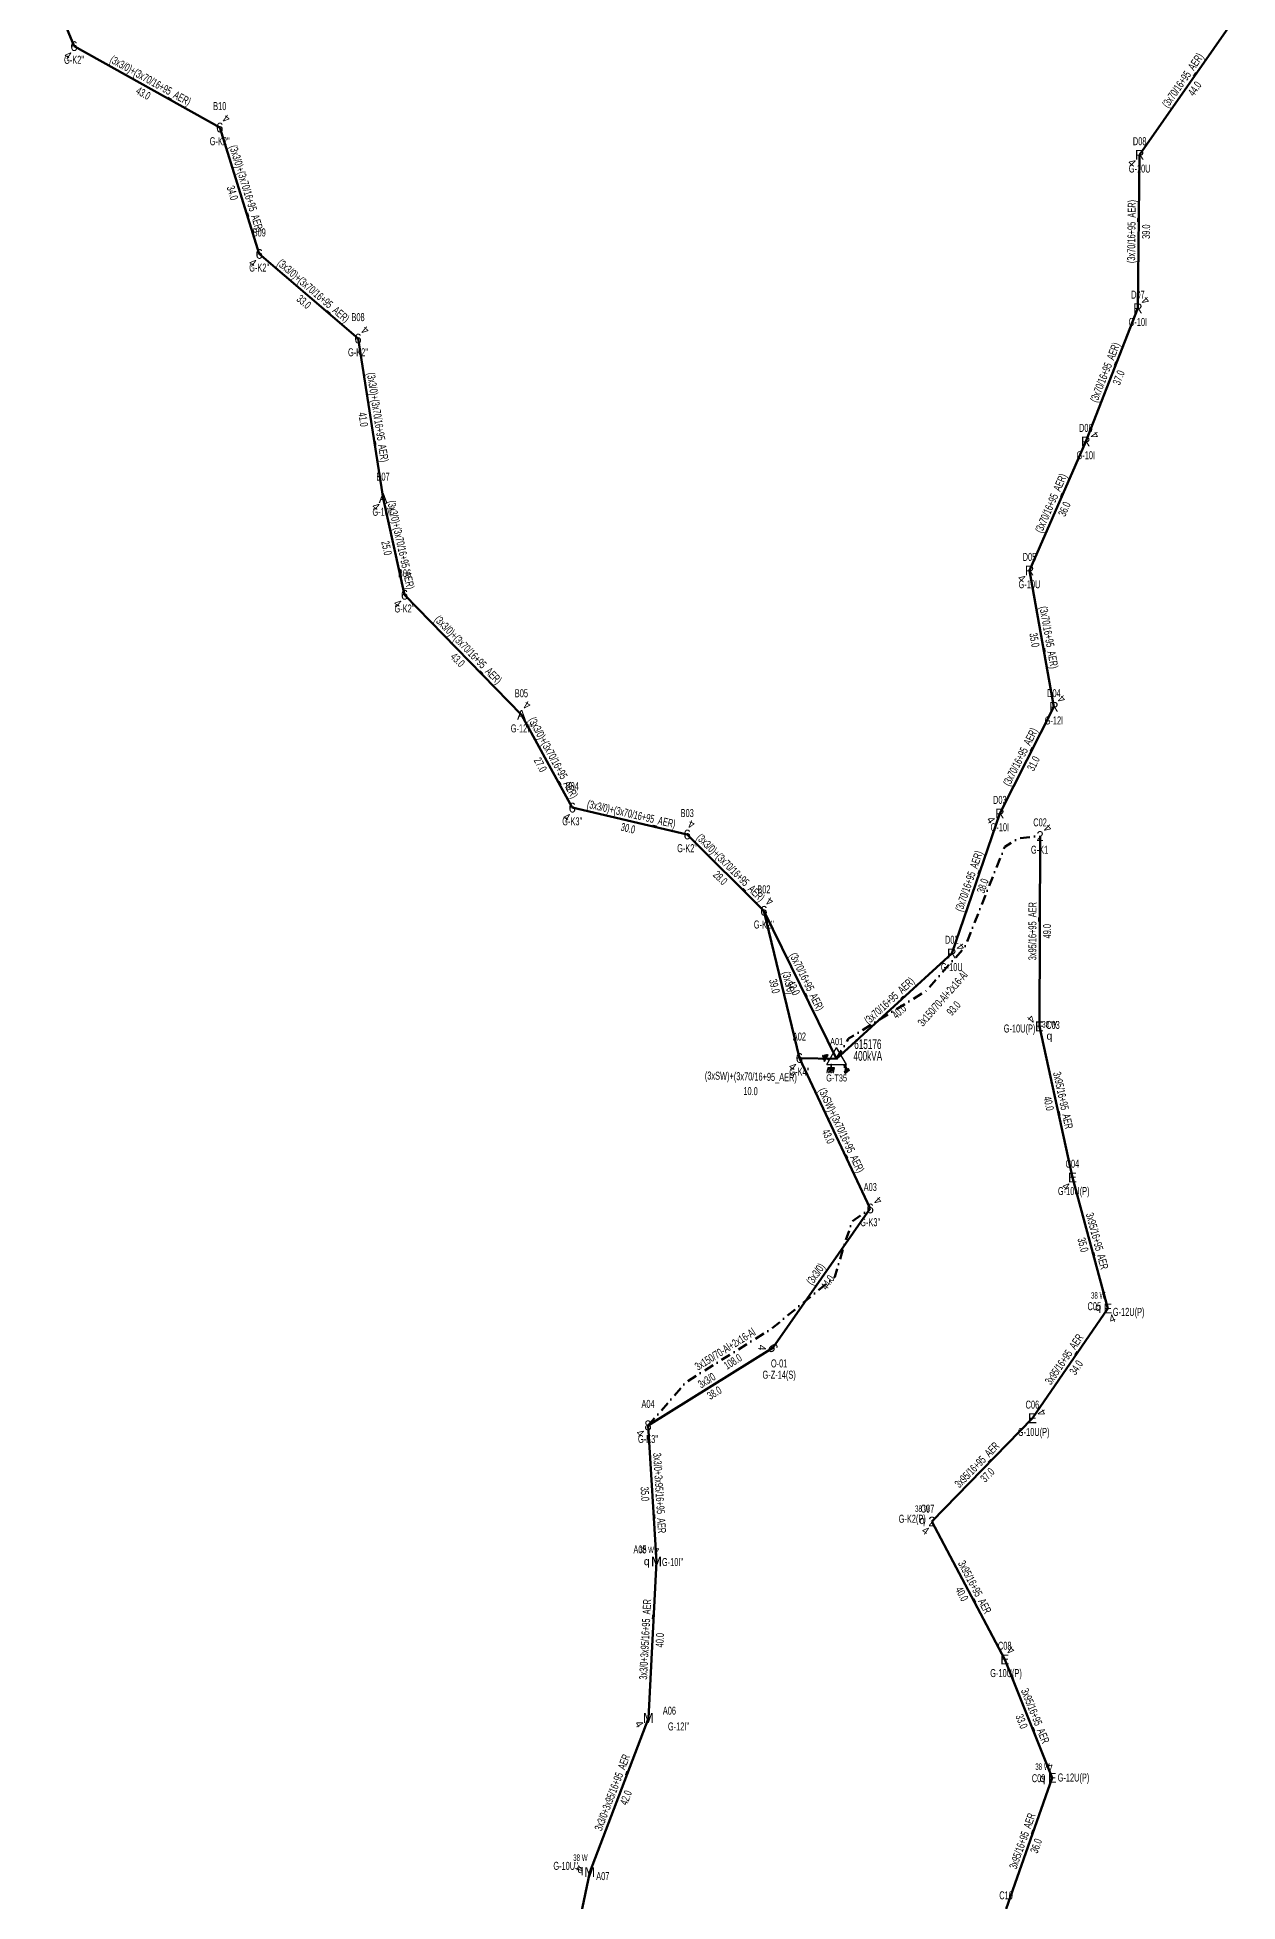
# Model space of a CAD drawing. Header units: millimetres. Extents: x 431745 to 436691, y 4033035 to 4040054.
# Drawn here: x 435119.7 to 435427.3, y 4037613 to 4038090.5 of the extents above; entities that cross this region are included whole.
import ezdxf
from ezdxf.enums import TextEntityAlignment as Align

# ---------------------------------------------------------------- set-up
doc = ezdxf.new("R2010")
doc.units = ezdxf.units.MM
doc.linetypes.add('DASHDOT', pattern=[5, 2.5, -1.25, 0, -1.25])
for name, color, linetype, lineweight in [('DIREK_AG_MEVCUT', 120, 'Continuous', 25), ('DIREK_AG_YENI', 108, 'Continuous', 25), ('DIREK_ENH_MEVCUT', 6, 'Continuous', 25), ('DIREK_OG_MEVCUT', 16, 'Continuous', 25), ('DIREK_OG_YENI', 10, 'Continuous', 25), ('HAT_AG_HAVAI_MEVCUT', 126, 'Continuous', 50), ('HAT_AG_HAVAI_YENI', 3, 'Continuous', 50), ('HAT_AG_YERALTI_YENI', 3, 'DASHDOT', 50), ('HAT_OG_HAVAI_MEVCUT', 48, 'Continuous', 70), ('HAT_OG_HAVAI_YENI', 1, 'Continuous', 70), ('TRAFO_MEVCUT', 5, 'Continuous', 30), ('TRAFO_TADILAT_BYSK', 5, 'Continuous', 30)]:
    doc.layers.add(name, color=color, linetype=linetype, lineweight=lineweight)
doc.layers.add('LAMBA_GUCU', color=4, linetype='Continuous')
doc.styles.add('Direk', font='B_CAD')
doc.styles.get("Standard").update_dxf_attribs({"font": 'Arial'})

# ---------------------------------------------------------------- blocks, each defined once
blk = doc.blocks.new('MEV_DIREK')
h = blk.add_hatch(color=32)
h.paths.add_polyline_path([(-2.14, 0.97), (-2.35, 1.09), (-3.31, -0.55), (-3.09, -0.67), (-2.67, 0.06), (-1.89, -0.39), (-1.79, -0.22), (-2.56, 0.23)])
h.paths.add_polyline_path([(-3.46, -0.17), (-3.33, -0.25), (-2.61, 0.99), (-2.74, 1.06)])
h.paths.add_polyline_path([(-3.54, 0.29), (-3.41, 0.22), (-3.05, 0.82), (-3.18, 0.9)])
h.paths.add_polyline_path([(-3.58, 0.81), (-3.66, 0.68), (-3.53, 0.61), (-3.45, 0.74)])
h.paths.add_polyline_path([(-1.51, -2.34), (-2.26, -2.33), (-2.52, -3.47), (-2.42, -3.47), (-2.21, -2.53), (-1.91, -2.54), (-2.12, -3.47), (-2.02, -3.47), (-1.81, -2.54), (-1.51, -2.54), (-1.72, -3.47), (-1.62, -3.48), (-1.41, -2.54), (-1.11, -2.54), (-1.32, -3.48), (-1.22, -3.48), (-1.01, -2.54), (-0.71, -2.55), (-0.92, -3.48), (-0.82, -3.48), (-0.56, -2.35), (-1.31, -2.34), (-1.31, -1.44), (-1.51, -1.44)])
at = {"layer": 'TRAFO_MEVCUT'}
for points in [[(2.35, -1.57), (2.12, -1.92), (2.08, -1.44), (1.94, -1.44), (2.01, -2.32), (2.25, -1.96), (2.31, -2.67), (2.1, -2.67), (2.39, -2.87), (2.4, -2.86), (2.64, -2.49), (2.45, -2.63)], [(2.35, -1.57), (2.12, -1.92), (2.08, -1.44), (1.94, -1.44), (2.01, -2.32), (2.25, -1.96), (2.31, -2.67), (2.1, -2.67), (2.39, -2.87), (1.98, -3.19), (2.2, -3.79), (2.26, -3.74), (2.08, -3.26), (2.26, -3.13), (2.44, -3.6), (2.49, -3.56), (2.32, -3.08), (2.49, -2.94), (2.67, -3.42), (2.73, -3.38), (2.55, -2.9), (2.73, -2.76), (2.91, -3.24), (2.97, -3.2), (2.79, -2.72), (2.97, -2.58), (3.15, -3.06), (3.21, -3.01), (2.98, -2.42), (2.4, -2.86), (2.64, -2.49), (2.45, -2.63)], [(2.97, -2.58), (3.15, -3.06), (3.21, -3.01), (2.98, -2.42), (2.4, -2.86), (2.64, -2.49), (2.45, -2.63), (2.35, -1.57), (2.12, -1.92), (2.08, -1.44), (1.94, -1.44), (2.01, -2.32), (2.25, -1.96), (2.31, -2.67), (2.1, -2.67), (2.39, -2.87), (1.98, -3.19), (2.2, -3.79), (2.26, -3.74), (2.08, -3.26), (2.26, -3.13), (2.44, -3.6), (2.49, -3.56), (2.32, -3.08), (2.49, -2.94), (2.67, -3.42), (2.73, -3.38), (2.55, -2.9), (2.73, -2.76), (2.91, -3.24), (2.97, -3.2), (2.79, -2.72)]]:
    blk.add_hatch(color=32, dxfattribs=at).paths.add_polyline_path(points)
at = {"layer": 'TRAFO_MEVCUT', "linetype": 'Continuous'}
for p, q in [((-2.5, -1.44), (0, 2.89)), ((2.5, -1.44), (0, 2.89)), ((-2.5, -1.44), (2.5, -1.44))]:
    blk.add_line(p, q, dxfattribs=at)
at = {"layer": 'TRAFO_MEVCUT', "color": 32, "flags": 128}
blk.add_lwpolyline([(1.94, -1.44), (2.08, -1.44), (2.12, -1.92), (2.35, -1.57), (2.45, -2.63), (2.64, -2.49), (2.4, -2.86), (2.98, -2.42), (3.21, -3.01), (3.15, -3.06), (2.97, -2.58), (2.79, -2.72), (2.97, -3.2), (2.91, -3.24), (2.73, -2.76), (2.55, -2.9), (2.73, -3.38), (2.67, -3.42), (2.49, -2.94), (2.32, -3.08), (2.49, -3.56), (2.44, -3.6), (2.26, -3.13), (2.08, -3.26), (2.26, -3.74), (2.2, -3.79), (1.98, -3.19), (2.39, -2.87), (2.1, -2.67), (2.31, -2.67), (2.25, -1.96), (2.01, -2.32), (1.94, -1.44)], dxfattribs=at)
at = {"layer": 'TRAFO_TADILAT_BYSK', "color": 32, "flags": 128}
for points in [[(-3.53, 0.61), (-3.45, 0.74), (-3.58, 0.81), (-3.66, 0.68), (-3.53, 0.61)], [(-3.41, 0.22), (-3.05, 0.82), (-3.18, 0.9), (-3.54, 0.29), (-3.41, 0.22)], [(-3.33, -0.25), (-2.61, 0.99), (-2.74, 1.06), (-3.46, -0.17), (-3.33, -0.25)], [(-1.79, -0.22), (-2.56, 0.23), (-2.14, 0.97), (-2.35, 1.09), (-3.31, -0.55), (-3.09, -0.67), (-2.67, 0.06), (-1.89, -0.39), (-1.79, -0.22)], [(-1.31, -1.44), (-1.51, -1.44), (-1.51, -2.34), (-2.26, -2.33), (-2.52, -3.47), (-2.42, -3.47), (-2.21, -2.53), (-1.91, -2.54), (-2.12, -3.47), (-2.02, -3.47), (-1.81, -2.54), (-1.51, -2.54), (-1.72, -3.47), (-1.62, -3.48), (-1.41, -2.54), (-1.11, -2.54), (-1.32, -3.48), (-1.22, -3.48), (-1.01, -2.54), (-0.71, -2.55), (-0.92, -3.48), (-0.82, -3.48), (-0.56, -2.35), (-1.31, -2.34), (-1.31, -1.44)]]:
    blk.add_lwpolyline(points, dxfattribs=at)

msp = doc.modelspace()

# ---------------------------------------------------------------- linework, layer by layer
at = {"layer": 'HAT_AG_HAVAI_MEVCUT'}
for p, q in [((435427.328834, 4038096.438325), (435402.199383, 4038060.357296)), ((435402.199383, 4038060.357296), (435401.734716, 4038021.067126)), ((435401.734716, 4038021.067126), (435388.395505, 4037986.932537)), ((435388.395505, 4037986.932537), (435373.968268, 4037953.888013)), ((435373.968268, 4037953.888013), (435380.227329, 4037919.009405)), ((435380.227329, 4037919.009405), (435366.368681, 4037891.657885)), ((435366.368681, 4037891.657885), (435354.056924, 4037855.836026)), ((435305.904198, 4037866.742953), (435324.548, 4037828.844)), ((435354.056924, 4037855.836026), (435324.548, 4037828.844))]:
    msp.add_line(p, q, dxfattribs=at)
at = {"layer": 'HAT_AG_HAVAI_YENI'}
for p, q in [((435376.683, 4037885.901), (435376.5, 4037837.151)), ((435376.5, 4037837.151), (435384.973, 4037798.474)), ((435384.973, 4037798.474), (435394.033, 4037764.887)), ((435394.033, 4037764.887), (435374.716, 4037736.77)), ((435374.716, 4037736.77), (435348.963, 4037710.317)), ((435348.963, 4037710.317), (435367.627, 4037675.012)), ((435367.627, 4037675.012), (435379.804, 4037644.655)), ((435379.804, 4037644.655), (435367.97, 4037611.087))]:
    msp.add_line(p, q, dxfattribs=at)
at = {"layer": 'HAT_AG_YERALTI_YENI', "flags": 128}
for points in [[(435324.548, 4037828.844), (435327.595688, 4037834.006448), (435347.487942, 4037846.23793), (435357.453639, 4037857.556814), (435367.625083, 4037883.114175), (435371.230152, 4037885.367343), (435376.683, 4037885.901)], [(435276.227788, 4037734.959585), (435279.041902, 4037738.022024), (435285.872075, 4037745.959792), (435308.023986, 4037759.804737), (435324.084122, 4037773.003584), (435326.853111, 4037782.325847), (435328.564179, 4037787.231663), (435333.170012, 4037790.502228)]]:
    msp.add_lwpolyline(points, dxfattribs=at)
at = {"layer": 'HAT_OG_HAVAI_MEVCUT'}
for p, q in [((435129.151053, 4038088.211534), (435119.720948, 4038111.051514)), ((435166.479951, 4038067.361551), (435129.151053, 4038088.211534)), ((435176.603023, 4038034.998026), (435166.479951, 4038067.361551)), ((435201.917421, 4038013.30718), (435176.603023, 4038034.998026)), ((435208.330478, 4037972.453045), (435201.917421, 4038013.30718)), ((435213.825019, 4037947.689977), (435208.330478, 4037972.453045)), ((435243.782592, 4037916.970442), (435213.825019, 4037947.689977)), ((435256.812974, 4037893.172903), (435243.782592, 4037916.970442)), ((435286.259732, 4037886.289322), (435256.812974, 4037893.172903)), ((435305.904198, 4037866.742953), (435286.259732, 4037886.289322)), ((435315.014871, 4037829.046117), (435305.904198, 4037866.742953)), ((435333.170012, 4037790.502228), (435315.014871, 4037829.046117)), ((435324.548, 4037828.844), (435315.014871, 4037829.046117)), ((435308.221, 4037754.801), (435333.170012, 4037790.502228))]:
    msp.add_line(p, q, dxfattribs=at)
at = {"layer": 'HAT_OG_HAVAI_YENI'}
for p, q in [((435308.221, 4037754.801), (435276.227788, 4037734.959585)), ((435276.227788, 4037734.959585), (435278.391, 4037700.075)), ((435278.391, 4037700.075), (435276.307, 4037660)), ((435276.307, 4037660), (435261.287, 4037620.549)), ((435261.287, 4037620.549), (435253.779, 4037584.515))]:
    msp.add_line(p, q, dxfattribs=at)

# ---------------------------------------------------------------- block references
at = {"layer": 'TRAFO_MEVCUT'}
msp.add_blockref('MEV_DIREK', (435324.548, 4037828.844), dxfattribs=at)

# ---------------------------------------------------------------- texts
at = {"layer": 'DIREK_AG_MEVCUT', "width": 0.53}
for s, p in [('D08', (435402.199383, 4038063.857296)), ('G-10U', (435402.199383, 4038056.857296)), ('D07', (435401.734716, 4038024.567126)), ('G-10I', (435401.734716, 4038017.567126)), ('D06', (435388.395505, 4037990.432537)), ('G-10I', (435388.395505, 4037983.432537)), ('D05', (435373.968268, 4037957.388013)), ('G-10U', (435373.968268, 4037950.388013)), ('D04', (435380.227329, 4037922.509405)), ('G-12I', (435380.227329, 4037915.509405)), ('D03', (435366.368681, 4037895.157885)), ('G-10I', (435366.368681, 4037888.157885)), ('D02', (435354.056924, 4037859.336026)), ('G-10U', (435354.056924, 4037852.336026))]:
    msp.add_text(s, height=2.05, dxfattribs=at).set_placement(p, align=Align.MIDDLE_CENTER)
at = {"layer": 'DIREK_AG_MEVCUT', "color": 32, "style": 'Direk'}
for rotation, p in [(314.661211, (435400.207812, 4038058.389138)), (494.661211, (435403.726287, 4038023.035284)), (484.327649, (435390.707818, 4037988.511526)), (315.000001, (435371.988369, 4037951.908114)), (495.000001, (435382.207228, 4037920.989304)), (305.516233, (435364.089618, 4037890.031271)), (485.516233, (435356.335987, 4037857.46264))]:
    msp.add_text('4', height=2, rotation=rotation, dxfattribs=at).set_placement(p, align=Align.MIDDLE_CENTER)
at = {"layer": 'DIREK_AG_MEVCUT', "style": 'Direk'}
for p in [(435402.199383, 4038060.357296), (435401.734716, 4038021.067126), (435388.395505, 4037986.932537), (435373.968268, 4037953.888013), (435380.227329, 4037919.009405), (435366.368681, 4037891.657885), (435354.056924, 4037855.836026)]:
    msp.add_text('R', height=2.5, dxfattribs=at).set_placement(p, align=Align.MIDDLE_CENTER)
at = {"layer": 'DIREK_AG_YENI', "width": 0.53}
for s, p in [('C02', (435376.683, 4037889.401)), ('G-K1', (435376.556239, 4037882.401)), ('G-10U(P)', (435371.429184, 4037836.611651)), ('C03', (435379.980368, 4037837.521184)), ('C04', (435384.973, 4037801.974)), ('G-10U(P)', (435385.31021, 4037794.974)), ('C05', (435390.583005, 4037765.476522)), ('G-12U(P)', (435399.383014, 4037764.030431)), ('C06', (435374.716, 4037740.27)), ('G-10U(P)', (435375.05321, 4037733.27)), ('C07', (435347.835544, 4037713.630434)), ('G-K2(P)', (435343.926134, 4037711.041389)), ('C08', (435367.627, 4037678.512)), ('G-10U(P)', (435367.96421, 4037671.512)), ('C09', (435376.304791, 4037644.580589)), ('G-12U(P)', (435385.248133, 4037644.763599)), ('C10', (435367.97, 4037614.587))]:
    msp.add_text(s, height=2.05, dxfattribs=at).set_placement(p, align=Align.MIDDLE_CENTER)
at = {"layer": 'DIREK_AG_YENI', "style": 'Direk'}
for s, p in [('2', (435376.683, 4037885.901)), ('E', (435376.5, 4037837.151)), ('E', (435384.973, 4037798.474)), ('E', (435394.033, 4037764.887)), ('E', (435374.716, 4037736.77)), ('2', (435348.963, 4037710.317)), ('E', (435367.627, 4037675.012)), ('E', (435379.804, 4037644.655))]:
    msp.add_text(s, height=2.5, dxfattribs=at).set_placement(p, align=Align.MIDDLE_CENTER)
at = {"layer": 'DIREK_AG_YENI', "color": 32, "style": 'Direk'}
for rotation, p in [(494.892462, (435378.666612, 4037887.877179)), (227.928133, (435374.421546, 4037839.027174)), (323.929923, (435383.324432, 4037796.210767)), (383.206941, (435395.136349, 4037762.313555)), (480.506648, (435377.128397, 4037738.191387)), (324.839587, (435347.350571, 4037708.02788)), (505.928518, (435369.195635, 4037677.33135)), (191.499907, (435379.245774, 4037647.39879))]:
    msp.add_text('4', height=2, rotation=rotation, dxfattribs=at).set_placement(p, align=Align.MIDDLE_CENTER)
at = {"layer": 'DIREK_AG_YENI', "color": 4, "style": 'Direk'}
for p in [(435379.074685, 4037834.739115), (435391.568718, 4037765.308087), (435346.48846, 4037710.672882), (435377.304565, 4037644.601849)]:
    msp.add_text('q', height=2, dxfattribs=at).set_placement(p, align=Align.MIDDLE_CENTER)
at = {"layer": 'DIREK_ENH_MEVCUT', "color": 32, "style": 'Direk'}
msp.add_text('4', height=2, rotation=268.429634, dxfattribs=at).set_placement((435305.422052, 4037754.877733), align=Align.MIDDLE_CENTER)
at = {"layer": 'DIREK_ENH_MEVCUT', "style": 'Direk'}
msp.add_text('6', height=2.5, rotation=307.811371, dxfattribs=at).set_placement((435308.221, 4037754.801), align=Align.MIDDLE_CENTER)
at = {"layer": 'DIREK_ENH_MEVCUT', "width": 0.53}
for s, p in [('O-01', (435309.821543, 4037750.829889)), ('G-Z-14(S)', (435309.821543, 4037747.932959))]:
    msp.add_text(s, height=2.05, dxfattribs=at).set_placement(p, align=Align.MIDDLE_CENTER)
at = {"layer": 'DIREK_OG_MEVCUT', "color": 32, "style": 'Direk'}
for rotation, p in [(326.217307, (435127.594128, 4038085.884307)), (503.68465, (435168.138192, 4038069.617706)), (323.68465, (435174.944781, 4038032.741871)), (499.460589, (435203.737339, 4038015.435066)), (319.460589, (435206.51056, 4037970.32516)), (321.255185, (435212.072631, 4037945.506142)), (509.351492, (435245.209948, 4037919.379312)), (329.351492, (435255.385618, 4037890.764033)), (517.571709, (435287.328007, 4037888.877524)), (508.097083, (435307.383947, 4037869.119999)), (321.79343, (435313.283075, 4037826.845916)), (495.000001, (435335.149911, 4037792.482127))]:
    msp.add_text('4', height=2, rotation=rotation, dxfattribs=at).set_placement(p, align=Align.MIDDLE_CENTER)
at = {"layer": 'DIREK_OG_MEVCUT', "style": 'Direk'}
for s, p in [('6', (435129.151053, 4038088.211534)), ('6', (435166.479951, 4038067.361551)), ('6', (435176.603023, 4038034.998026)), ('6', (435201.917421, 4038013.30718)), ('A', (435208.330478, 4037972.453045)), ('6', (435213.825019, 4037947.689977)), ('A', (435243.782592, 4037916.970442)), ('6', (435256.812974, 4037893.172903)), ('6', (435286.259732, 4037886.289322)), ('6', (435305.904198, 4037866.742953)), ('6', (435315.014871, 4037829.046117)), ('6', (435333.170012, 4037790.502228))]:
    msp.add_text(s, height=2.5, dxfattribs=at).set_placement(p, align=Align.MIDDLE_CENTER)
at = {"layer": 'DIREK_OG_MEVCUT', "width": 0.53}
for s, p in [("G-K2''", (435129.151053, 4038084.711534)), ('B10', (435166.479951, 4038072.861551)), ("G-K2''", (435166.479951, 4038063.861551)), ('B09', (435176.603023, 4038040.498026)), ("G-K2''", (435176.603023, 4038031.498026)), ('B08', (435201.917421, 4038018.80718)), ("G-K2''", (435201.917421, 4038009.80718)), ('B07', (435208.330478, 4037977.953045)), ("G-10I''", (435208.330478, 4037968.953045)), ('B06', (435213.825019, 4037953.189977)), ("G-K2''", (435213.825019, 4037944.189977)), ('B05', (435243.782592, 4037922.470442)), ("G-12I''", (435243.782592, 4037913.470442)), ('B04', (435256.812974, 4037898.672903)), ("G-K3''", (435256.812974, 4037889.672903)), ('B03', (435286.259732, 4037891.789322)), ("G-K2''", (435286.259732, 4037882.789322)), ('B02', (435305.904198, 4037872.242953)), ("G-K2''", (435305.904198, 4037863.242953)), ('A02', (435315.014871, 4037834.546117)), ("G-K4''", (435315.014871, 4037825.546117)), ('A03', (435333.170012, 4037796.002228)), ("G-K3''", (435333.170012, 4037787.002228))]:
    msp.add_text(s, height=2.05, dxfattribs=at).set_placement(p, align=Align.MIDDLE_CENTER)
at = {"layer": 'DIREK_OG_YENI', "width": 0.53}
for s, p in [('A04', (435276.227788, 4037740.459585)), ("G-K3''", (435276.227788, 4037731.459585)), ('A05', (435274.162149, 4037703.1766)), ("G-10I''", (435282.520575, 4037699.950445)), ('A06', (435281.697038, 4037661.883001)), ("G-12I''", (435284.056262, 4037657.847509)), ("G-10U''", (435255.114319, 4037622.139656)), ('A07', (435264.63174, 4037619.518121))]:
    msp.add_text(s, height=2.05, dxfattribs=at).set_placement(p, align=Align.MIDDLE_CENTER)
at = {"layer": 'DIREK_OG_YENI', "color": 32, "style": 'Direk'}
for rotation, p in [(315.000001, (435274.247889, 4037732.979686)), (540.910397, (435278.346511, 4037702.874647)), (303.090029, (435273.961122, 4037658.471323)), (251.013567, (435258.639332, 4037621.459964))]:
    msp.add_text('4', height=2, rotation=rotation, dxfattribs=at).set_placement(p, align=Align.MIDDLE_CENTER)
at = {"layer": 'DIREK_OG_YENI', "style": 'Direk'}
for s, p in [('8', (435276.227788, 4037734.959585)), ('M', (435278.391, 4037700.075)), ('M', (435276.307, 4037660)), ('M', (435261.287, 4037620.549))]:
    msp.add_text(s, height=2.5, dxfattribs=at).set_placement(p, align=Align.MIDDLE_CENTER)
at = {"layer": 'DIREK_OG_YENI', "color": 4, "style": 'Direk'}
for p in [(435275.891971, 4037700.144684), (435258.8979, 4037621.285342)]:
    msp.add_text('q', height=2, dxfattribs=at).set_placement(p, align=Align.MIDDLE_CENTER)
at = {"layer": 'HAT_AG_HAVAI_MEVCUT', "lineweight": 30, "width": 0.53}
for rotation, p in [(415.143843, (435414.066607, 4038078.883601)), (449.32242, (435401.117109, 4038040.722263)), (428.655296, (435394.273414, 4038004.309213)), (426.413922, (435380.402895, 4037970.750382)), (280.173599, (435377.934434, 4037936.598845)), (423.129278, (435372.539781, 4037905.717827)), (431.032464, (435359.408955, 4037874.023233)), (296.194163, (435315.988807, 4037848.168679)), (402.449381, (435338.728764, 4037842.967206))]:
    msp.add_text('(3x70/16+95_AER)', height=2.05, rotation=rotation, dxfattribs=at).set_placement(p, align=Align.CENTER)
for s, rotation, p in [('44.0', 415.143843, (435415.461609, 4038077.91202)), ('39.0', 449.32242, (435402.81699, 4038040.702159)), ('37.0', 428.655296, (435395.856807, 4038003.69045)), ('36.0', 426.413922, (435381.960877, 4037970.070167)), ('35.0', 280.173599, (435376.261163, 4037936.298572)), ('31.0', 423.129278, (435374.056229, 4037904.949462)), ('38.0', 431.032464, (435361.01665, 4037873.470678)), ('42.0', 296.194163, (435314.463391, 4037847.418274)), ('40.0', 402.449381, (435339.87616, 4037841.71282))]:
    msp.add_text(s, height=2.05, rotation=rotation, dxfattribs=at).set_placement(p, align=Align.TOP_CENTER)
at = {"layer": 'HAT_AG_HAVAI_YENI', "lineweight": 30, "width": 0.53}
for rotation, p in [(449.785548, (435375.741367, 4037861.528971)), (282.357289, (435381.56701, 4037817.994555)), (285.094867, (435390.323679, 4037781.902216)), (415.511472, (435383.673918, 4037751.310092)), (405.767628, (435361.230474, 4037724.136419)), (297.86435, (435359.046449, 4037693.061692)), (291.855591, (435374.504466, 4037660.14971)), (430.580837, (435373.085193, 4037628.153193))]:
    msp.add_text('3x95/16+95_AER', height=2.05, rotation=rotation, dxfattribs=at).set_placement(p, align=Align.CENTER)
for s, rotation, p in [('49.0', 449.785548, (435377.441355, 4037861.522608)), ('40.0', 282.357289, (435379.906395, 4037817.630743)), ('35.0', 285.094867, (435388.682336, 4037781.459505)), ('34.0', 415.511472, (435385.075125, 4037750.347482)), ('37.0', 405.767628, (435362.448553, 4037722.95055)), ('40.0', 297.86435, (435357.543553, 4037692.267146)), ('33.0', 291.855591, (435372.926653, 4037659.516853)), ('36.0', 430.580837, (435374.688482, 4037627.587983))]:
    msp.add_text(s, height=2.05, rotation=rotation, dxfattribs=at).set_placement(p, align=Align.TOP_CENTER)
at = {"layer": 'HAT_AG_YERALTI_YENI', "lineweight": 30, "width": 0.53}
for rotation, p in [(48.637735, (435352.476589, 4037843.575148)), (32.005383, (435296.497532, 4037753.603063))]:
    msp.add_text('3x150/70-Al+2x16-Al', height=2.05, rotation=rotation, dxfattribs=at).set_placement(p, align=Align.CENTER)
for s, rotation, p in [('93.0', 48.637735, (435353.752517, 4037842.451758)), ('108.0', 32.005383, (435297.39853, 4037752.161466))]:
    msp.add_text(s, height=2.05, rotation=rotation, dxfattribs=at).set_placement(p, align=Align.TOP_CENTER)
at = {"layer": 'HAT_OG_HAVAI_MEVCUT', "lineweight": 30, "width": 0.53}
for s, rotation, p in [('(3x3/0)+(3x70/16+95_AER)', 330.814543, (435148.229995, 4038078.528631)), ('(3x3/0)+(3x70/16+95_AER)', 287.369297, (435172.352727, 4038051.433538)), ('(3x3/0)+(3x70/16+95_AER)', 319.408114, (435189.813288, 4038024.798062)), ('(3x3/0)+(3x70/16+95_AER)', 278.921176, (435205.963667, 4037993.011927)), ('(3x3/0)+(3x70/16+95_AER)', 282.510367, (435211.907567, 4037960.255635)), ('(3x3/0)+(3x70/16+95_AER)', 314.280537, (435229.412346, 4037932.923656)), ('(3x3/0)+(3x70/16+95_AER)', 298.702982, (435251.043336, 4037905.479901)), ('(3x3/0)+(3x70/16+95_AER)', 346.8426, (435271.729836, 4037890.558799)), ('(3x3/0)+(3x70/16+95_AER)', 315.143415, (435296.6815, 4037877.118681)), ('(3x3/0)', 283.586858, (435311.285747, 4037848.094216)), ('(3xSW)+(3x70/16+95_AER)', 358.785426, (435302.553859, 4037823.30064)), ('(3xSW)+(3x70/16+95_AER)', 295.221615, (435324.861408, 4037810.136375)), ('(3x3/0)', 55.053078, (435319.998775, 4037773.138508))]:
    msp.add_text(s, height=2.05, rotation=rotation, dxfattribs=at).set_placement(p, align=Align.CENTER)
for s, rotation, p in [('43.0', 330.814543, (435147.40101, 4038077.044453)), ('34.0', 287.369297, (435170.730246, 4038050.926038)), ('33.0', 319.408114, (435188.707155, 4038023.507144)), ('41.0', 278.921176, (435204.284232, 4037992.748299)), ('25.0', 282.510367, (435210.24793, 4037959.887387)), ('43.0', 314.280537, (435228.195265, 4037931.736763)), ('27.0', 298.702982, (435249.55223, 4037904.663444)), ('30.0', 346.8426, (435271.34287, 4037888.903426)), ('28.0', 315.143415, (435295.482431, 4037875.913594)), ('39.0', 283.586858, (435309.633322, 4037847.694854)), ('10.0', 358.785426, (435302.517825, 4037821.601022)), ('43.0', 295.221615, (435323.323475, 4037809.41197)), ('44.0', 55.053078, (435321.392237, 4037772.164719))]:
    msp.add_text(s, height=2.05, rotation=rotation, dxfattribs=at).set_placement(p, align=Align.TOP_CENTER)
at = {"layer": 'HAT_OG_HAVAI_YENI', "lineweight": 30, "width": 0.53}
for s, rotation, p in [('3x3/0', 391.806187, (435291.776404, 4037745.602653, 217638.113894)), ('3x3/0+3x95/16+95_AER', 273.548399, (435278.157764, 4037717.569901, 217639.1955)), ('3x3/0+3x95/16+95_AER', 447.022896, (435276.500047, 4037680.081487, 217638.1534)), ('3x3/0+3x95/16+95_AER', 429.156783, (435268.002398, 4037640.576666, 217630.643372))]:
    msp.add_text(s, height=2.05, rotation=rotation, dxfattribs=at).set_placement(p, align=Align.CENTER)
for s, rotation, p in [('38.0', 391.806187, (435292.672384, 4037744.157932, 217638.113894)), ('35.0', 273.548399, (435276.461024, 4037717.464685, 217639.1955)), ('40.0', 447.022896, (435278.197753, 4037679.993194, 217638.1534)), ('42.0', 429.156783, (435269.591146, 4037639.971786, 217630.643372))]:
    msp.add_text(s, height=2.05, rotation=rotation, dxfattribs=at).set_placement(p, align=Align.TOP_CENTER)
at = {"layer": 'LAMBA_GUCU', "width": 0.55}
for p in [(435379.074027, 4037837.68122), (435391.56806, 4037768.250192), (435346.487802, 4037713.614987), (435275.891313, 4037703.08679), (435377.303907, 4037647.543955), (435258.897242, 4037624.227447)]:
    msp.add_text('38 W', height=1.65, dxfattribs=at).set_placement(p, align=Align.MIDDLE_CENTER)
at = {"layer": 'TRAFO_MEVCUT', "width": 0.6}
for s, height, p in [('A01', 1.8, (435324.548, 4037832.344)), ('615176', 2.5, (435332.548, 4037831.344)), ('400kVA', 2.5, (435332.548, 4037828.344))]:
    msp.add_text(s, height=height, dxfattribs=at).set_placement(p, align=Align.CENTER)
msp.add_text('G-T35', height=1.8, dxfattribs=at).set_placement((435324.548, 4037824.844), align=Align.TOP_CENTER)

doc.saveas('drawing.dxf')
